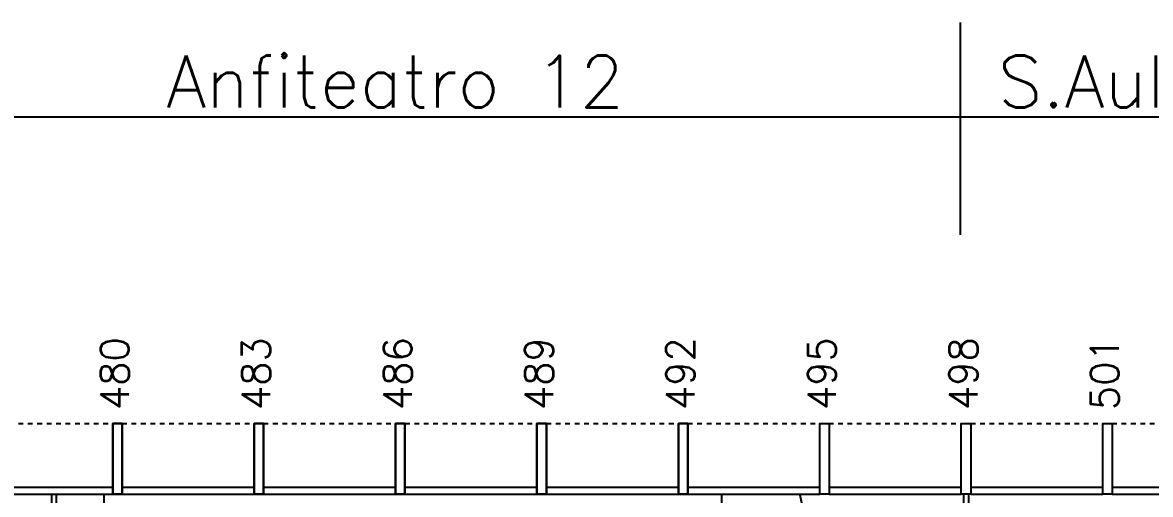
# Model space of a CAD drawing. Extents: x 34 to 586, y 527 to 658.
# Drawn here: x 47.06 to 70.99, y 612.42 to 622.42 of the extents above; entities that cross this region are included whole.
import ezdxf

# ---------------------------------------------------------------- set-up
doc = ezdxf.new("R2010")
doc.units = 0
doc.header["$LTSCALE"] = 0.02
doc.header["$MEASUREMENT"] = 0
doc.header["$PDMODE"] = 98
doc.linetypes.add('HIDDEN2', pattern=[0.1875, 0.125, -0.0625])
doc.layers.get('0').update_dxf_attribs({"linetype": 'CONTINUOUS'})
doc.layers.get('DEFPOINTS').update_dxf_attribs({"linetype": 'CONTINUOUS'})
for name, color, linetype in [('ALV', 2, 'CONTINUOUS'), ('AR-ALV', 2, 'CONTINUOUS'), ('AR-ALV-BXA', 1, 'CONTINUOUS'), ('AR-EST-CNC', 3, 'CONTINUOUS'), ('AR-EST-CNC-IDE', 2, 'CONTINUOUS'), ('ESTR', 3, 'CONTINUOUS'), ('PROJ', 1, 'HIDDEN2'), ('TEXTO-CENTRO-CUSTO', 2, 'CONTINUOUS')]:
    doc.layers.add(name, color=color, linetype=linetype)
doc.styles.add('1', font='romans.shx', dxfattribs={"height": 1.1})
doc.styles.add('NOPILAR', font='simplex.shx', dxfattribs={"height": 0.6})
doc.dimstyles.new('1-600', dxfattribs={"dimtxt": 1.1, "dimasz": 2.5, "dimexe": 2, "dimexo": 4, "dimgap": 0.2, "dimtad": 1, "dimdec": 0, "dimzin": 4, "dimdsep": 46, "dimlunit": 6, "dimtxsty": '1', "dimblk1": 'NONE', "dimblk2": 'NONE', "dimsah": 1, "dimcen": 0, "dimclrd": 2, "dimclre": 2, "dimclrt": 2, "dimadec": 0, "dimazin": 0, "dimtfac": 1, "dimtdec": 0, "dimtmove": 2, "dimatfit": 3, "dimldrblk": 'NONE', "dimfxl": 1, "dimtolj": 1, "dimtzin": 0, "dimarcsym": 0})

# ---------------------------------------------------------------- blocks, each defined once
blk = doc.blocks.new('*D59')
at = {"layer": 'DEFPOINTS', "color": 0, "transparency": 16777216}
for p in [(72.976, 620.42), (66.962, 613.92), (72.976, 612.57)]:
    blk.add_point(p, dxfattribs=at)
at = {"layer": 'TEXTO-CENTRO-CUSTO', "color": 2, "lineweight": -2, "transparency": 16777216}
for p, q in [((72.976, 616.57), (72.976, 622.42)), ((66.962, 620.42), (72.976, 620.42))]:
    blk.add_line(p, q, dxfattribs=at)
at = {"layer": 'TEXTO-CENTRO-CUSTO', "color": 2, "transparency": 16777216, "insert": (69.969, 621.17), "char_height": 1.1, "attachment_point": 5, "style": '1'}
blk.add_mtext('\\A1;S.Aula', dxfattribs=at)
blk = doc.blocks.new('_NONE')
at = {"color": 0, "linetype": 'ByBlock'}
blk.add_circle((0, 0), 0.25, dxfattribs=at)
blk = doc.blocks.new('awrfsddf')
at = {"layer": 'AR-ALV'}
for p, q in [((-23.654, 610.748), (-20.854, 610.748)), ((-23.654, 610.598), (-20.854, 610.598)), ((-22.154, 610.598), (-22.154, 609.924)), ((-22.054, 610.598), (-22.054, 609.883)), ((-20.654, 610.748), (-17.854, 610.748)), ((-20.654, 610.598), (-17.854, 610.598)), ((-17.654, 610.748), (-14.854, 610.748)), ((-17.654, 610.598), (-14.854, 610.598)), ((-14.654, 610.748), (-11.854, 610.748)), ((-14.654, 610.598), (-11.854, 610.598)), ((-11.654, 610.748), (-8.854, 610.748)), ((-11.654, 610.598), (-8.854, 610.598)), ((-8.654, 610.748), (-5.854, 610.748)), ((-8.654, 610.598), (-5.854, 610.598)), ((-6.096, 609.802), (-6.279, 610.605)), ((-5.654, 610.748), (-2.854, 610.748)), ((-5.654, 610.598), (-2.854, 610.598)), ((-2.804, 610.598), (-2.804, 608.142)), ((-2.704, 610.598), (-2.704, 600.468)), ((-2.654, 610.748), (0.146, 610.748)), ((-2.654, 610.598), (0.146, 610.598)), ((0.346, 610.748), (3.146, 610.748)), ((0.346, 610.598), (3.146, 610.598))]:
    blk.add_line(p, q, dxfattribs=at)
at = {"layer": 'AR-ALV-BXA'}
for p, q in [((-21.037, 609.986), (-21.037, 610.598)), ((-7.936, 610.117), (-7.936, 610.598))]:
    blk.add_line(p, q, dxfattribs=at)
at = {"layer": 'AR-EST-CNC'}
for points in [[(-20.854, 610.598), (-20.854, 612.098), (-20.654, 612.098), (-20.654, 610.598)], [(-17.854, 610.598), (-17.854, 612.098), (-17.654, 612.098), (-17.654, 610.598)], [(-14.854, 610.598), (-14.854, 612.098), (-14.654, 612.098), (-14.654, 610.598)], [(-11.854, 610.598), (-11.854, 612.098), (-11.654, 612.098), (-11.654, 610.598)], [(-8.854, 610.598), (-8.854, 612.098), (-8.654, 612.098), (-8.654, 610.598)], [(-5.854, 610.598), (-5.854, 612.098), (-5.654, 612.098), (-5.654, 610.598)], [(-2.854, 610.598), (-2.854, 612.098), (-2.654, 612.098), (-2.654, 610.598)], [(0.146, 610.598), (0.146, 612.098), (0.346, 612.098), (0.346, 610.598)]]:
    blk.add_lwpolyline(points, close=True, dxfattribs=at)

msp = doc.modelspace()

# ---------------------------------------------------------------- linework, layer by layer
at = {"layer": 'ALV'}
for p, q in [((46.176, 612.57), (48.976, 612.57)), ((49.176, 612.57), (51.976, 612.57)), ((52.176, 612.57), (54.976, 612.57)), ((55.176, 612.57), (57.976, 612.57)), ((58.176, 612.57), (60.976, 612.57)), ((61.176, 612.57), (63.976, 612.57)), ((64.176, 612.57), (66.976, 612.57)), ((67.176, 612.57), (69.976, 612.57)), ((70.176, 612.57), (72.976, 612.57)), ((46.176, 612.42), (48.976, 612.42)), ((49.176, 612.42), (51.976, 612.42)), ((52.176, 612.42), (54.976, 612.42)), ((55.176, 612.42), (57.976, 612.42)), ((58.176, 612.42), (60.976, 612.42)), ((61.176, 612.42), (63.976, 612.42)), ((64.176, 612.42), (66.976, 612.42)), ((67.176, 612.42), (69.976, 612.42)), ((70.176, 612.42), (72.976, 612.42))]:
    msp.add_line(p, q, dxfattribs=at)
at = {"layer": 'ESTR'}
for points in [[(48.976, 613.92), (48.976, 612.42), (49.176, 612.42), (49.176, 613.92)], [(51.976, 613.92), (51.976, 612.42), (52.176, 612.42), (52.176, 613.92)], [(54.976, 613.92), (54.976, 612.42), (55.176, 612.42), (55.176, 613.92)], [(57.976, 613.92), (57.976, 612.42), (58.176, 612.42), (58.176, 613.92)], [(60.976, 613.92), (60.976, 612.42), (61.176, 612.42), (61.176, 613.92)], [(64.176, 613.92), (64.176, 612.42), (63.976, 612.42), (63.976, 613.92)], [(67.176, 613.92), (67.176, 612.42), (66.976, 612.42), (66.976, 613.92)], [(70.176, 613.92), (70.176, 612.42), (69.976, 612.42), (69.976, 613.92)]]:
    msp.add_lwpolyline(points, close=True, dxfattribs=at)
at = {"layer": 'PROJ'}
for p, q in [((46.176, 613.92), (48.976, 613.92)), ((49.176, 613.92), (51.976, 613.92)), ((52.176, 613.92), (54.976, 613.92)), ((55.176, 613.92), (57.976, 613.92)), ((58.176, 613.92), (60.976, 613.92)), ((61.176, 613.92), (63.976, 613.92)), ((64.162, 613.92), (66.962, 613.92)), ((67.176, 613.92), (69.976, 613.92)), ((70.176, 613.92), (72.976, 613.92))]:
    msp.add_line(p, q, dxfattribs=at)
at = {"layer": 'TEXTO-CENTRO-CUSTO', "color": 2}
for p, q in [((66.962, 617.92), (66.962, 622.42)), ((42.976, 620.42), (66.962, 620.42))]:
    msp.add_line(p, q, dxfattribs=at)

# ---------------------------------------------------------------- block references
at = {"color": 0}
msp.add_blockref('awrfsddf', (69.83, 1.821), dxfattribs=at)

# ---------------------------------------------------------------- texts
at = {"layer": 'AR-EST-CNC-IDE', "style": 'NOPILAR'}
for s, p in [('480', (49.318, 614.205)), ('483', (52.318, 614.205)), ('486', (55.318, 614.205)), ('489', (58.318, 614.205)), ('492', (61.318, 614.205)), ('495', (64.318, 614.205)), ('498', (67.318, 614.205)), ('501', (70.318, 614.205))]:
    msp.add_text(s, height=0.6, rotation=90, dxfattribs=at).set_placement(p)
at = {"layer": 'TEXTO-CENTRO-CUSTO', "color": 2, "insert": (54.969, 621.17), "char_height": 1.1, "attachment_point": 5, "style": '1'}
msp.add_mtext('\\A1;Anfiteatro 12', dxfattribs=at)

# ---------------------------------------------------------------- dimensions: what is measured, and where the dimension line sits
at = {"layer": 'TEXTO-CENTRO-CUSTO'}
dim = msp.add_linear_dim(base=(72.976, 620.42), p1=(66.962, 613.92), p2=(72.976, 612.57), angle=0, text='S.Aula', dimstyle='1-600', override={"dimse1": 1}, dxfattribs=at)
dim.commit()
dim.dimension.update_dxf_attribs({"geometry": '*D59', "text_midpoint": (69.969, 621.17)})

doc.saveas('drawing.dxf')
